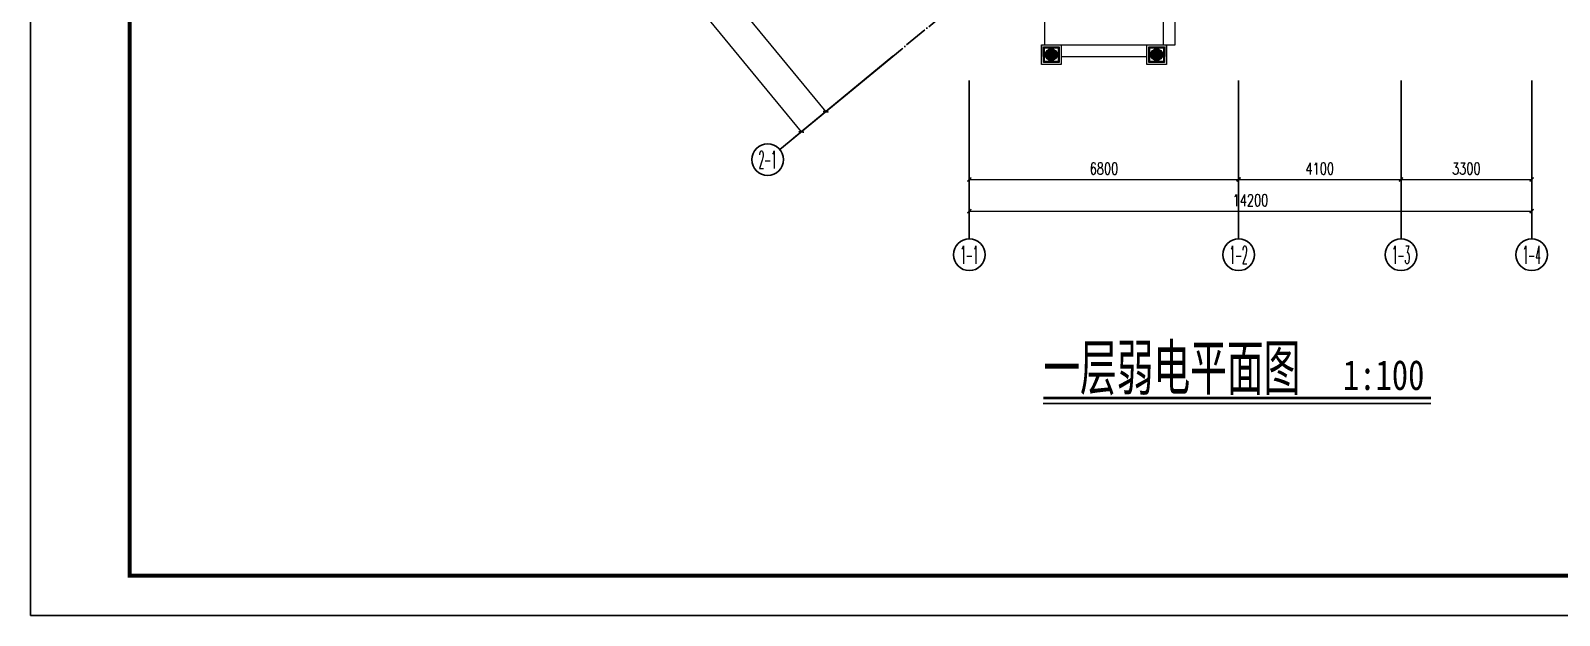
# Model space of a CAD drawing. Extents: x -7085 to 604621, y -1107727 to 606871.
# Drawn here: x 33764 to 72367, y 392324 to 407083 of the extents above; entities that cross this region are included whole.
import ezdxf
from ezdxf.enums import TextEntityAlignment as Align

# ---------------------------------------------------------------- set-up
doc = ezdxf.new("R2010")
doc.units = 0
doc.header["$LTSCALE"] = 1000
doc.header["$MEASUREMENT"] = 0
doc.linetypes.add('DOTE', pattern=[2.42, 2, -0.2, 0.02, -0.2])
for name, color, linetype in [('A-DOTE', 8, 'DOTE'), ('A-SECT-STR', 2, 'Continuous'), ('AXIS', 3, 'Continuous'), ('AXIS_TEXT', 7, 'Continuous'), ('PUB_DIM', 3, 'Continuous'), ('TEL_SYMB', 3, 'Continuous'), ('TEL_TITLE', 7, 'Continuous')]:
    doc.layers.add(name, color=color, linetype=linetype)
doc.layers.add('建筑底图', color=8, linetype='Continuous', lineweight=5)
doc.styles.add('-宋体', font='', dxfattribs={"width": 0.6})
doc.styles.add('-新宋体', font='', dxfattribs={"width": 0.8})
doc.styles.add('_TCH_AXIS', font='COMPLEX', dxfattribs={"bigfont": 'GBCBIG'})
doc.styles.add('_TCH_DIM_T3', font='SIMPLEX', dxfattribs={"width": 0.705882, "bigfont": 'GBCBIG'})
doc.styles.add('COMPLEX', font='COMPLEX')
doc.styles.get('-宋体').set_extended_font_data('SimSun')
doc.styles.get('-新宋体').set_extended_font_data('NSimSun')
doc.dimstyles.new('_TCH_ARCH&&100', dxfattribs={"dimtxt": 297.5, "dimasz": 100, "dimexe": 250, "dimexo": 300, "dimgap": 126.25, "dimtad": 1, "dimdec": 0, "dimzin": 0, "dimdsep": 46, "dimtxsty": '_TCH_DIM_T3', "dimblk": 'ARCHTICK', "dimcen": 0.09, "dimclrt": 7, "dimazin": 2, "dimtfac": 1, "dimtdec": 0, "dimtix": 1, "dimtmove": 2, "dimatfit": 3, "dimfxl": 0, "dimtolj": 1, "dimtzin": 0, "dimarcsym": 0})

# ---------------------------------------------------------------- blocks, each defined once
blk = doc.blocks.new('_AXISO')
blk.add_circle((0, 0), 0.5)
at = {"layer": 'AXIS_TEXT', "style": 'COMPLEX', "width": 1.041667}
blk.add_attdef('A', text='', height=0.56, dxfattribs=at).set_placement((-0.25, -0.28), (0.25, -0.28), align=Align.FIT)
blk = doc.blocks.new('_ArchTick')
at = {"color": 0, "linetype": 'ByBlock', "const_width": 0.4}
blk.add_lwpolyline([(-0.5, -0.5), (0.5, 0.5)], dxfattribs=at)
blk = doc.blocks.new('*D1611')
at = {"layer": 'Defpoints', "color": 0}
for p in [(57467, 457357), (64267, 457357), (64267, 454857)]:
    blk.add_point(p, dxfattribs=at)
at = {"layer": 'PUB_DIM', "color": 0, "lineweight": -2}
for p, q in [((57467, 457057), (57467, 454607)), ((64267, 457057), (64267, 454607)), ((57467, 454857), (64267, 454857))]:
    blk.add_line(p, q, dxfattribs=at)
at = {"layer": 'PUB_DIM', "color": 0, "lineweight": -2, "xscale": 100, "yscale": 100, "zscale": 100, "rotation": 180}
blk.add_blockref('_ArchTick', (57467, 454857), dxfattribs=at)
at = {"layer": 'PUB_DIM', "color": 0, "lineweight": -2, "xscale": 100, "yscale": 100, "zscale": 100}
blk.add_blockref('_ArchTick', (64267, 454857), dxfattribs=at)
at = {"layer": 'PUB_DIM', "color": 7, "insert": (60867, 455132), "char_height": 297.5, "attachment_point": 5, "style": '_TCH_DIM_T3'}
blk.add_mtext('\\A1;6800', dxfattribs=at)
blk = doc.blocks.new('*D1612')
at = {"layer": 'Defpoints', "color": 0}
for p in [(64267, 457357), (68367, 457357), (68367, 454857)]:
    blk.add_point(p, dxfattribs=at)
at = {"layer": 'PUB_DIM', "color": 0, "lineweight": -2}
for p, q in [((64267, 457057), (64267, 454607)), ((68367, 457057), (68367, 454607)), ((64267, 454857), (68367, 454857))]:
    blk.add_line(p, q, dxfattribs=at)
at = {"layer": 'PUB_DIM', "color": 0, "lineweight": -2, "xscale": 100, "yscale": 100, "zscale": 100, "rotation": 180}
blk.add_blockref('_ArchTick', (64267, 454857), dxfattribs=at)
at = {"layer": 'PUB_DIM', "color": 0, "lineweight": -2, "xscale": 100, "yscale": 100, "zscale": 100}
blk.add_blockref('_ArchTick', (68367, 454857), dxfattribs=at)
at = {"layer": 'PUB_DIM', "color": 7, "insert": (66317, 455132), "char_height": 297.5, "attachment_point": 5, "style": '_TCH_DIM_T3'}
blk.add_mtext('\\A1;4100', dxfattribs=at)
blk = doc.blocks.new('*D1613')
at = {"layer": 'Defpoints', "color": 0}
for p in [(68367, 457357), (71667, 457357), (71667, 454857)]:
    blk.add_point(p, dxfattribs=at)
at = {"layer": 'PUB_DIM', "color": 0, "lineweight": -2}
for p, q in [((68367, 457057), (68367, 454607)), ((71667, 457057), (71667, 454607)), ((68367, 454857), (71667, 454857))]:
    blk.add_line(p, q, dxfattribs=at)
at = {"layer": 'PUB_DIM', "color": 0, "lineweight": -2, "xscale": 100, "yscale": 100, "zscale": 100, "rotation": 180}
blk.add_blockref('_ArchTick', (68367, 454857), dxfattribs=at)
at = {"layer": 'PUB_DIM', "color": 0, "lineweight": -2, "xscale": 100, "yscale": 100, "zscale": 100}
blk.add_blockref('_ArchTick', (71667, 454857), dxfattribs=at)
at = {"layer": 'PUB_DIM', "color": 7, "insert": (70017, 455132), "char_height": 297.5, "attachment_point": 5, "style": '_TCH_DIM_T3'}
blk.add_mtext('\\A1;3300', dxfattribs=at)
blk = doc.blocks.new('*D1614')
at = {"layer": 'Defpoints', "color": 0}
for p in [(57467, 457357), (71667, 457357), (71667, 454057)]:
    blk.add_point(p, dxfattribs=at)
at = {"layer": 'PUB_DIM', "color": 0, "lineweight": -2}
for p, q in [((57467, 457057), (57467, 453807)), ((71667, 457057), (71667, 453807)), ((57467, 454057), (71667, 454057))]:
    blk.add_line(p, q, dxfattribs=at)
at = {"layer": 'PUB_DIM', "color": 0, "lineweight": -2, "xscale": 100, "yscale": 100, "zscale": 100, "rotation": 180}
blk.add_blockref('_ArchTick', (57467, 454057), dxfattribs=at)
at = {"layer": 'PUB_DIM', "color": 0, "lineweight": -2, "xscale": 100, "yscale": 100, "zscale": 100}
blk.add_blockref('_ArchTick', (71667, 454057), dxfattribs=at)
at = {"layer": 'PUB_DIM', "color": 7, "insert": (64567, 454332), "char_height": 297.5, "attachment_point": 5, "style": '_TCH_DIM_T3'}
blk.add_mtext('\\A1;14200', dxfattribs=at)
blk = doc.blocks.new('*D1630')
at = {"layer": 'Defpoints', "color": 0}
for p in [(51125, 463789), (55770, 458157), (53842, 456567)]:
    blk.add_point(p, dxfattribs=at)
at = {"layer": 'PUB_DIM', "color": 0, "lineweight": -2}
for p, q in [((50894, 463598), (49004, 462039)), ((49197, 462198), (53842, 456567)), ((55539, 457967), (53649, 456408))]:
    blk.add_line(p, q, dxfattribs=at)
at = {"layer": 'PUB_DIM', "color": 0, "lineweight": -2, "xscale": 100, "yscale": 100, "zscale": 100}
for p, rotation in [((49197, 462198), 129.5164780570856), ((53842, 456567), 309.5164780570856)]:
    blk.add_blockref('_ArchTick', p, dxfattribs=dict(at, rotation=rotation))
at = {"layer": 'PUB_DIM', "color": 7, "insert": (51731, 459557), "char_height": 297.5, "attachment_point": 5, "rotation": 309.5165, "style": '_TCH_DIM_T3'}
blk.add_mtext('\\A1;7300', dxfattribs=at)
blk = doc.blocks.new('*D1631')
at = {"layer": 'Defpoints', "color": 0}
for p in [(44571, 471735), (55770, 458157), (53225, 456058)]:
    blk.add_point(p, dxfattribs=at)
at = {"layer": 'PUB_DIM', "color": 0, "lineweight": -2}
for p, q in [((44340, 471544), (41833, 469476)), ((42026, 469635), (53225, 456058)), ((55539, 457967), (53032, 455899))]:
    blk.add_line(p, q, dxfattribs=at)
at = {"layer": 'PUB_DIM', "color": 0, "lineweight": -2, "xscale": 100, "yscale": 100, "zscale": 100}
for p, rotation in [((42026, 469635), 129.5164780570852), ((53225, 456058), 309.5164780570851)]:
    blk.add_blockref('_ArchTick', p, dxfattribs=dict(at, rotation=rotation))
at = {"layer": 'PUB_DIM', "color": 7, "insert": (47837, 463021), "char_height": 297.5, "attachment_point": 5, "rotation": 309.5165, "style": '_TCH_DIM_T3'}
blk.add_mtext('\\A1;17600', dxfattribs=at)
blk = doc.blocks.new('1C')
at = {"layer": 'A-SECT-STR'}
h = blk.add_hatch(color=8, dxfattribs=at)
edge = h.paths.add_edge_path()
edge.add_arc((59537.5, 458007.3), 150, 0, 360)
h = blk.add_hatch(color=8, dxfattribs=at)
edge = h.paths.add_edge_path()
edge.add_arc((62197.5, 458007.3), 150, 0, 360)
at = {"color": 8}
for points in [[(59367.5, 459457.3), (59367.5, 458257.3), (62367.5, 458257.3), (62367.5, 459457.3)], [(62667.5, 458257.3), (62667.5, 459457.3)], [(59287.5, 458257.3), (59287.5, 457957.3)], [(62367.5, 458257.3), (62667.5, 458257.3)], [(62447.5, 457957.3), (62447.5, 458257.3)], [(59787.5, 457957.3), (61947.5, 457957.3)]]:
    blk.add_lwpolyline(points, dxfattribs=at)
for points in [[(59287.5, 458257.3), (59787.5, 458257.3), (59787.5, 457757.3), (59287.5, 457757.3)], [(61947.5, 458257.3), (62447.5, 458257.3), (62447.5, 457757.3), (61947.5, 457757.3)], [(59337.5, 458207.3), (59737.5, 458207.3), (59737.5, 457807.3), (59337.5, 457807.3)], [(59367.5, 458177.3), (59707.5, 458177.3), (59707.5, 457837.3), (59367.5, 457837.3)], [(61997.5, 458207.3), (62397.5, 458207.3), (62397.5, 457807.3), (61997.5, 457807.3)], [(62027.5, 458177.3), (62367.5, 458177.3), (62367.5, 457837.3), (62027.5, 457837.3)]]:
    blk.add_lwpolyline(points, close=True, dxfattribs=at)
for centre in [(59537.5, 458007.3), (62197.5, 458007.3)]:
    blk.add_circle(centre, 150, dxfattribs=at)
at = {"layer": 'A-DOTE', "color": 8, "ltscale": 0.3}
blk.add_lwpolyline([(57467.5, 459557.3), (55770.3, 458157.4)], dxfattribs=at)
at = {"layer": 'AXIS', "color": 8}
for p, q in [((55770.3, 458157.4), (52684.5, 455612.2)), ((57467.5, 457357.3), (57467.5, 453357.3)), ((64267.5, 457357.3), (64267.5, 453357.3)), ((68367.5, 457357.3), (68367.5, 453357.3)), ((71667.5, 457357.3), (71667.5, 453357.3))]:
    blk.add_line(p, q, dxfattribs=at)
ref = blk.add_blockref('_AXISO', (52376, 455357.7), dxfattribs=dict(at, xscale=800, yscale=800, zscale=800))
ref.add_attrib('A', '2-1', dxfattribs={"layer": 'AXIS_TEXT', "color": 8, "height": 452.55, "style": '_TCH_AXIS', "width": 0.381818}).set_placement((52149.7, 455131.4), (52602.2, 455131.4), align=Align.FIT)
ref = blk.add_blockref('_AXISO', (57467.5, 452957.3), dxfattribs=dict(at, xscale=800, yscale=800, zscale=800))
ref.add_attrib('A', '1-1', dxfattribs={"layer": 'AXIS_TEXT', "color": 8, "height": 452.55, "style": '_TCH_AXIS', "width": 0.42}).set_placement((57241.2, 452731), (57693.8, 452731), align=Align.FIT)
ref = blk.add_blockref('_AXISO', (64267.5, 452957.3), dxfattribs=dict(at, xscale=800, yscale=800, zscale=800))
ref.add_attrib('A', '1-2', dxfattribs={"layer": 'AXIS_TEXT', "color": 8, "height": 452.55, "style": '_TCH_AXIS', "width": 0.381818}).set_placement((64041.2, 452731), (64493.8, 452731), align=Align.FIT)
ref = blk.add_blockref('_AXISO', (68367.5, 452957.3), dxfattribs=dict(at, xscale=800, yscale=800, zscale=800))
ref.add_attrib('A', '1-3', dxfattribs={"layer": 'AXIS_TEXT', "color": 8, "height": 452.55, "style": '_TCH_AXIS', "width": 0.381818}).set_placement((68141.2, 452731), (68593.8, 452731), align=Align.FIT)
ref = blk.add_blockref('_AXISO', (71667.5, 452957.3), dxfattribs=dict(at, xscale=800, yscale=800, zscale=800))
ref.add_attrib('A', '1-4', dxfattribs={"layer": 'AXIS_TEXT', "color": 8, "height": 452.55, "style": '_TCH_AXIS', "width": 0.368421}).set_placement((71441.2, 452731), (71893.8, 452731), align=Align.FIT)
at = {"layer": 'PUB_DIM', "color": 8}
for p1, p2, distance, picture, middle in [((44571.4, 471734.8), (55770.3, 458157.4), -3300, '*D1631', (47837.3, 463021.3)), ((51125.3, 463789), (55770.3, 458157.4), -2500, '*D1630', (51731.4, 459557.4)), ((57467.5, 457357.3), (64267.5, 457357.3), -2500, '*D1611', (60867.5, 455132.3)), ((57467.5, 457357.3), (71667.5, 457357.3), -3300, '*D1614', (64567.5, 454332.3)), ((64267.5, 457357.3), (68367.5, 457357.3), -2500, '*D1612', (66317.5, 455132.3)), ((68367.5, 457357.3), (71667.5, 457357.3), -2500, '*D1613', (70017.5, 455132.3))]:
    dim = blk.add_aligned_dim(p1=p1, p2=p2, distance=distance, dimstyle='_TCH_ARCH&&100', dxfattribs=at)
    dim.commit()
    dim.dimension.update_dxf_attribs({"geometry": picture, "text_midpoint": middle})

msp = doc.modelspace()

# ---------------------------------------------------------------- linework, layer by layer
at = {"layer": 'TEL_SYMB', "const_width": 70}
msp.add_lwpolyline([(59334.6, 397811.5), (69121.6, 397811.5)], dxfattribs=at)
at = {"layer": 'TEL_SYMB'}
msp.add_lwpolyline([(59334.6, 397671.5), (69121.6, 397671.5)], dxfattribs=at)
at = {"layer": 'TEL_TITLE', "color": 4}
msp.add_lwpolyline([(33764.1, 392324.2), (93164.1, 392324.2), (93164.1, 434324.2), (33764.1, 434324.2)], close=True, dxfattribs=at)
at = {"layer": 'TEL_TITLE', "color": 4, "const_width": 100}
msp.add_lwpolyline([(36264.1, 393324.2), (92164.1, 393324.2), (92164.1, 433324.2), (36264.1, 433324.2)], close=True, dxfattribs=at)

# ---------------------------------------------------------------- block references
at = {"layer": '建筑底图'}
msp.add_blockref('1C', (0, -51531.4), dxfattribs=at)

# ---------------------------------------------------------------- texts
at = {"layer": 'TEL_SYMB', "color": 7}
for s, height, style, width, p in [('一层弱电平面图', 1132.91, '-宋体', 0.6, (59334.6, 398014)), ('1:100', 755.27, '-新宋体', 0.8, (66903, 398014))]:
    msp.add_text(s, height=height, dxfattribs=dict(at, style=style, width=width)).set_placement(p)

doc.saveas('drawing.dxf')
